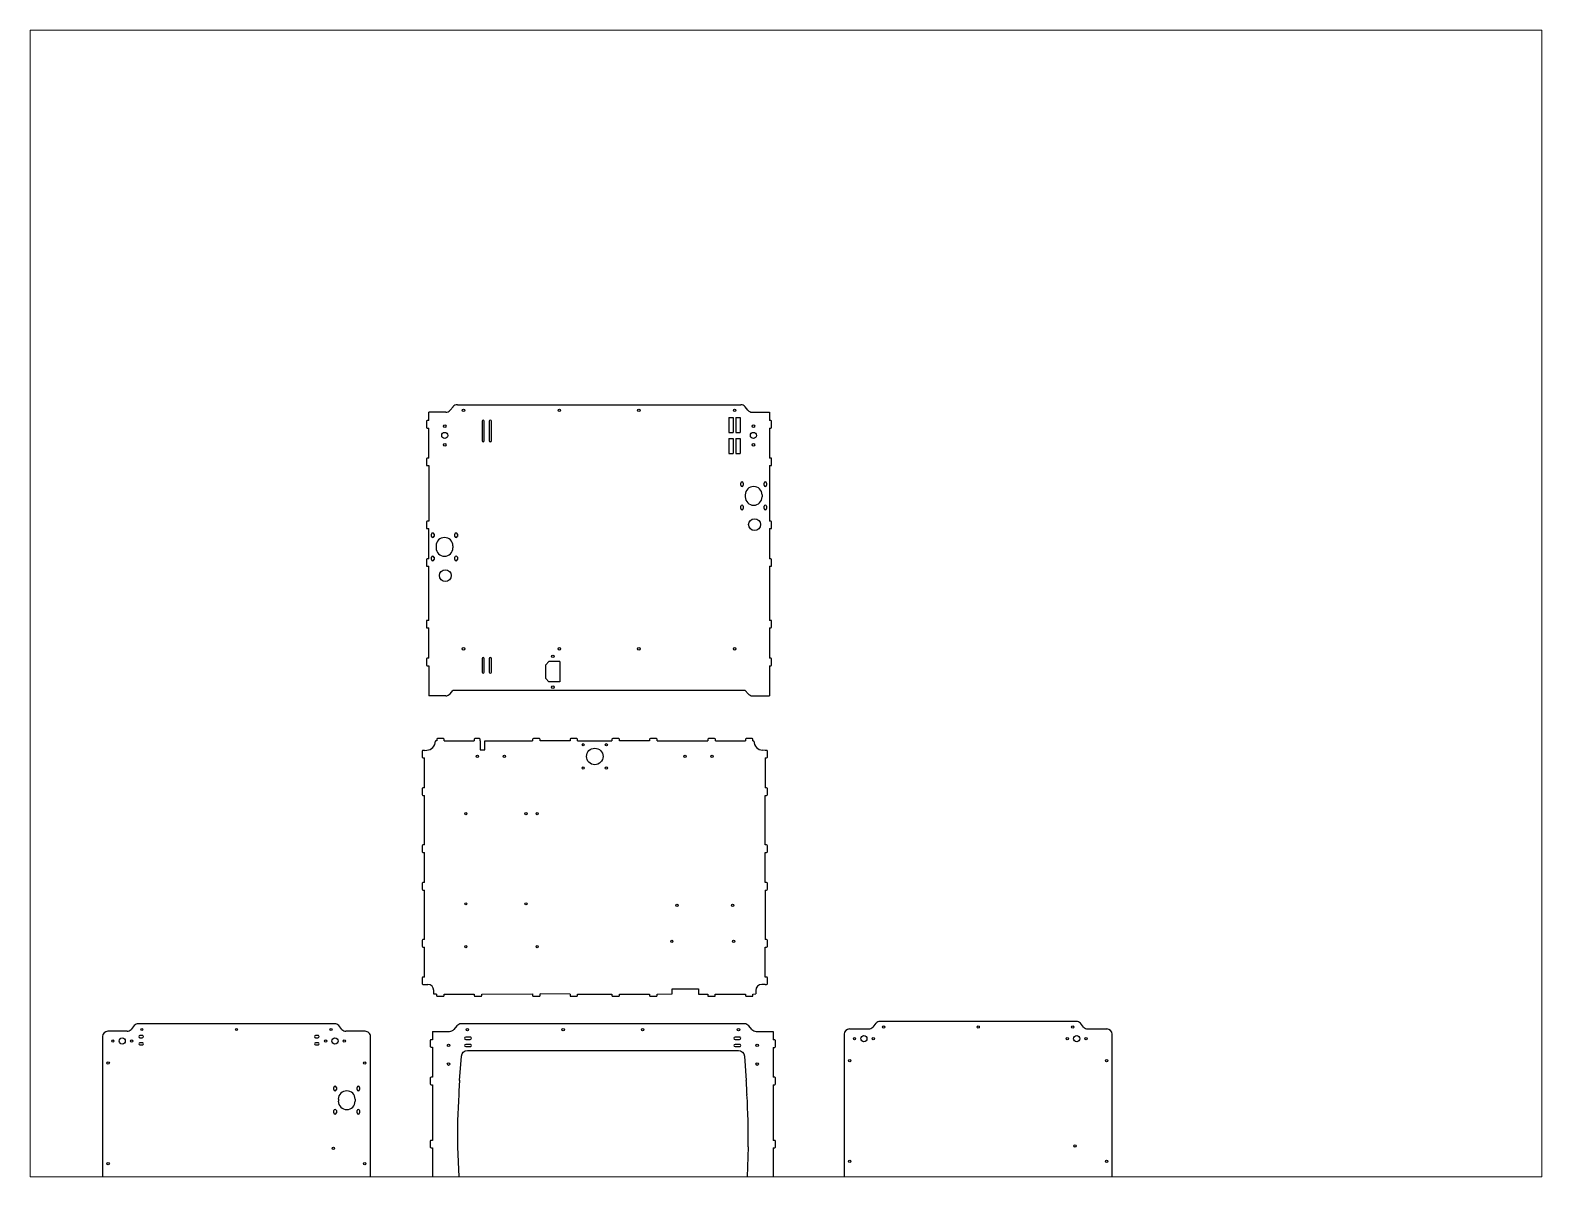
# Paper-space layout '布局2' of a CAD drawing. Header units: millimetres. Extents: x 26 to 231, y 20 to 176.
# The model-space entities are those that its viewports show. They can reach past a viewport. Long polylines and large blocks are cut down to what shows.
import ezdxf

# ---------------------------------------------------------------- set-up
doc = ezdxf.new("R2010")
doc.units = ezdxf.units.MM
doc.layers.add('CUTS', color=1, linetype='Continuous')

msp = doc.modelspace()

# ---------------------------------------------------------------- linework, layer by layer
at = {"color": 1}
for p, q in [((2516.6, 1902.4), (2516.6, 1913.5)), ((2539.3, 1913.5), (2516.6, 1913.5)), ((2554.8, 1923.5), (2932.5, 1923.5)), ((2947.6, 1913.6), (2970.6, 1913.6)), ((2970.6, 1913.6), (2970.6, 1902.4)), ((2516.6, 1852.3), (2516.6, 1892.4)), ((2970.6, 1892.4), (2970.6, 1852.4)), ((2516.6, 1842.3), (2516.6, 1768.3)), ((2970.6, 1842.4), (2970.6, 1768.3)), ((2938.5, 1803.3), (2938.5, 1800.8)), ((2960.8, 1803.3), (2960.8, 1800.8)), ((2516.6, 1718), (2516.6, 1758.3)), ((2970.6, 1758.3), (2970.6, 1718)), ((2526.5, 1735.3), (2526.5, 1732.8)), ((2548.8, 1735.3), (2548.8, 1732.8)), ((2516.6, 1636), (2516.6, 1708.1)), ((2970.6, 1708.1), (2970.6, 1636.1)), ((2516.6, 1585.6), (2516.6, 1626)), ((2970.6, 1626.1), (2970.6, 1585.6)), ((2516.6, 1575.6), (2516.6, 1535.5)), ((2970.6, 1575.6), (2970.6, 1535.5)), ((2539.3, 1535.5), (2516.6, 1535.5)), ((2938.4, 1542.8), (2548.7, 1542.8)), ((2948, 1535.5), (2970.6, 1535.5)), ((2704.9, 1475.6), (2665.1, 1475.5)), ((2811, 1475.6), (2770.8, 1475.6)), ((2510.9, 1150.8), (2515.4, 1150.8)), ((2704.9, 1138), (2665, 1138.1)), ((2554.1, 1095.5), (2550.2, 1091)), ((3077.2, 1091.5), (3102.9, 1091.5)), ((3379.7, 1101.5), (3117.8, 1101.5)), ((3394.6, 1091.5), (3420.3, 1091.5)), ((2521.7, 1017.2), (2521.7, 943)), ((2396.3, 997.8), (2396.3, 995.3)), ((2418.6, 997.8), (2418.6, 995.3)), ((2521.7, 933), (2521.7, 892.7)), ((2975.7, 933), (2975.7, 892.7))]:
    msp.add_line(p, q, dxfattribs=at)
for centre in [(2538, 1882.5), (2949.3, 1882.5), (2108.2, 1075.4), (2391.7, 1075.4), (3096.5, 1078.5), (3380, 1078.5)]:
    msp.add_circle(centre, 4.1, dxfattribs=at)
for centre, radius, start, end in [((2515.4, 1142.8), 8, 0, 90), ((2131.9, 1081.3), 1.5, 90.102, 269.898), ((2131.9, 1071.7), 1.5, 90.102, 269.898), ((2134.9, 1081.3), 1.5, 269.8917, 90.1083), ((2134.9, 1071.7), 1.5, 269.8917, 90.1083), ((2366, 1081.3), 1.5, 90.102, 269.898), ((2366, 1071.7), 1.5, 90.102, 269.898), ((2369, 1081.3), 1.5, 269.8917, 90.1083), ((2369, 1071.7), 1.5, 269.8917, 90.1083), ((2566, 1079.1), 1.5, 90.102, 269.898), ((2566, 1069.5), 1.5, 90.102, 269.898), ((2572, 1079.1), 1.5, 269.8917, 90.1083), ((2572, 1069.5), 1.5, 269.8917, 90.1083), ((2924.9, 1079.1), 1.5, 90.102, 269.898), ((2924.9, 1069.5), 1.5, 90.102, 269.898), ((2930.9, 1079.1), 1.5, 269.8917, 90.1083), ((2930.9, 1069.5), 1.5, 269.8917, 90.1083)]:
    msp.add_arc(centre, radius, start, end, dxfattribs=at)
at = {"layer": 'CUTS', "color": 1}
for p, q in [((2513.6, 1901.4), (2513.6, 1893.4)), ((2516.6, 1902.4), (2514.6, 1902.4)), ((2916.7, 1906.4), (2922.3, 1906.4)), ((2916.7, 1906.4), (2916.7, 1886.4)), ((2922.3, 1906.4), (2922.3, 1886.4)), ((2925.9, 1906.4), (2931.5, 1906.4)), ((2925.9, 1906.4), (2925.9, 1886.4)), ((2931.5, 1906.4), (2931.5, 1886.4)), ((2972.6, 1902.4), (2970.6, 1902.4)), ((2973.6, 1893.4), (2973.6, 1901.4)), ((2514.6, 1892.4), (2516.6, 1892.4)), ((2916.7, 1886.4), (2922.3, 1886.4)), ((2916.7, 1878.6), (2922.3, 1878.6)), ((2916.7, 1878.6), (2916.7, 1858.6)), ((2922.3, 1878.6), (2922.3, 1858.6)), ((2925.9, 1886.4), (2931.5, 1886.4)), ((2925.9, 1878.6), (2925.9, 1858.6)), ((2925.9, 1878.6), (2931.5, 1878.6)), ((2931.5, 1878.6), (2931.5, 1858.6)), ((2970.6, 1892.4), (2972.6, 1892.4)), ((2916.7, 1858.6), (2922.3, 1858.6)), ((2925.9, 1858.6), (2931.5, 1858.6)), ((2513.6, 1851.3), (2513.6, 1843.3)), ((2516.6, 1852.3), (2514.6, 1852.3)), ((2514.6, 1842.3), (2516.6, 1842.3)), ((2972.6, 1852.4), (2970.6, 1852.4)), ((2970.6, 1842.4), (2972.6, 1842.4)), ((2973.6, 1843.4), (2973.6, 1851.4)), ((2513.6, 1767.3), (2513.6, 1759.3)), ((2516.6, 1768.3), (2514.6, 1768.3)), ((2514.6, 1758.3), (2516.6, 1758.3)), ((2972.6, 1768.3), (2970.6, 1768.3)), ((2970.6, 1758.3), (2972.6, 1758.3)), ((2973.6, 1759.3), (2973.6, 1767.3)), ((2513.6, 1717), (2513.6, 1709.1)), ((2516.6, 1718), (2514.6, 1718)), ((2972.6, 1718), (2970.6, 1718)), ((2973.6, 1709.1), (2973.6, 1717)), ((2514.6, 1708.1), (2516.6, 1708.1)), ((2970.6, 1708.1), (2972.6, 1708.1)), ((2513.6, 1635), (2513.6, 1627)), ((2516.6, 1636), (2514.6, 1636)), ((2972.6, 1636.1), (2970.6, 1636.1)), ((2973.6, 1627.1), (2973.6, 1635.1)), ((2514.6, 1626), (2516.6, 1626)), ((2970.6, 1626.1), (2972.6, 1626.1)), ((2513.6, 1584.6), (2513.6, 1576.6)), ((2516.6, 1585.6), (2514.6, 1585.6)), ((2514.6, 1575.6), (2516.6, 1575.6)), ((2676.5, 1581.1), (2672.5, 1576.6)), ((2672.5, 1558.6), (2672.5, 1576.6)), ((2691.5, 1581.1), (2676.5, 1581.1)), ((2691.5, 1581.1), (2691.5, 1554.1)), ((2972.6, 1585.6), (2970.6, 1585.6)), ((2970.6, 1575.6), (2972.6, 1575.6)), ((2973.6, 1576.6), (2973.6, 1584.6)), ((2676.5, 1554.1), (2672.5, 1558.6)), ((2691.5, 1554.1), (2676.5, 1554.1)), ((2527.3, 1475.6), (2525.6, 1475.6)), ((2525.6, 1475.6), (2525.6, 1475.1)), ((2527.3, 1477.6), (2527.3, 1475.6)), ((2536.3, 1478.6), (2528.3, 1478.6)), ((2537.3, 1475.6), (2537.3, 1477.6)), ((2537.3, 1475.6), (2577.3, 1475.6)), ((2577.3, 1477.6), (2577.3, 1475.6)), ((2584.2, 1478.6), (2578.3, 1478.6)), ((2585.1, 1475.6), (2585.1, 1477.6)), ((2585.1, 1475.6), (2585.1, 1463.5)), ((2591.4, 1463.5), (2591.4, 1475.6)), ((2591.4, 1475.6), (2655.1, 1475.5)), ((2655.1, 1477.5), (2655.1, 1475.5)), ((2664.1, 1478.5), (2656.1, 1478.5)), ((2665.1, 1475.5), (2665.1, 1477.5)), ((2704.9, 1477.6), (2704.9, 1475.6)), ((2713.9, 1478.6), (2705.9, 1478.6)), ((2714.9, 1475.6), (2714.9, 1477.6)), ((2714.9, 1475.6), (2760.8, 1475.6)), ((2760.8, 1477.6), (2760.8, 1475.6)), ((2769.8, 1478.6), (2761.8, 1478.6)), ((2770.8, 1475.6), (2770.8, 1477.6)), ((2811, 1477.6), (2811, 1475.6)), ((2820, 1478.6), (2812, 1478.6)), ((2821, 1475.6), (2821, 1477.6)), ((2821, 1475.6), (2888.6, 1475.6)), ((2888.6, 1477.6), (2888.6, 1475.6)), ((2897.6, 1478.6), (2889.6, 1478.6)), ((2898.6, 1475.6), (2898.6, 1477.6)), ((2898.6, 1475.6), (2938.7, 1475.6)), ((2938.7, 1477.6), (2938.7, 1475.6)), ((2947.6, 1478.6), (2939.7, 1478.6)), ((2948.6, 1475.6), (2948.6, 1477.6)), ((2948.6, 1475.6), (2950, 1475.6)), ((2950, 1475.1), (2950, 1475.6)), ((2507.9, 1461.8), (2507.9, 1453.8)), ((2510.9, 1462.8), (2508.9, 1462.8)), ((2508.9, 1452.8), (2510.9, 1452.8)), ((2510.9, 1462.8), (2514.1, 1463.1)), ((2510.9, 1412.8), (2510.9, 1452.8)), ((2585.1, 1463.5), (2591.4, 1463.5)), ((2964.9, 1462.8), (2961.5, 1463.1)), ((2966.9, 1462.8), (2964.9, 1462.8)), ((2964.9, 1452.8), (2966.9, 1452.8)), ((2964.9, 1452.8), (2964.9, 1412.8)), ((2967.9, 1453.8), (2967.9, 1461.8)), ((2507.9, 1411.8), (2507.9, 1403.8)), ((2510.9, 1412.8), (2508.9, 1412.8)), ((2966.9, 1412.8), (2964.9, 1412.8)), ((2967.9, 1403.8), (2967.9, 1411.8)), ((2508.9, 1402.8), (2510.9, 1402.8)), ((2510.9, 1336.7), (2510.9, 1402.8)), ((2964.9, 1402.8), (2966.9, 1402.8)), ((2964.9, 1336.7), (2964.9, 1402.8)), ((2507.9, 1335.7), (2507.9, 1327.7)), ((2510.9, 1336.7), (2508.9, 1336.7)), ((2966.9, 1336.7), (2964.9, 1336.7)), ((2967.9, 1327.7), (2967.9, 1335.7)), ((2508.9, 1326.7), (2510.9, 1326.7)), ((2510.9, 1286.7), (2510.9, 1326.7)), ((2964.9, 1326.7), (2966.9, 1326.7)), ((2964.9, 1286.7), (2964.9, 1326.7)), ((2507.9, 1285.7), (2507.9, 1277.7)), ((2510.9, 1286.7), (2508.9, 1286.7)), ((2508.9, 1276.7), (2510.9, 1276.7)), ((2510.9, 1210.6), (2510.9, 1276.7)), ((2966.9, 1286.7), (2964.9, 1286.7)), ((2964.9, 1276.7), (2966.9, 1276.7)), ((2964.9, 1276.7), (2964.9, 1210.6)), ((2967.9, 1277.7), (2967.9, 1285.7)), ((2507.9, 1209.6), (2507.9, 1201.7)), ((2510.9, 1210.6), (2508.9, 1210.6)), ((2966.9, 1210.6), (2964.9, 1210.6)), ((2967.9, 1201.6), (2967.9, 1209.6)), ((2508.9, 1200.7), (2510.9, 1200.7)), ((2510.9, 1160.7), (2510.9, 1200.7)), ((2964.9, 1200.6), (2966.9, 1200.6)), ((2964.9, 1160.7), (2964.9, 1200.6)), ((2507.9, 1159.7), (2507.9, 1151.8)), ((2510.9, 1160.7), (2508.9, 1160.7)), ((2508.9, 1150.8), (2510.9, 1150.8)), ((2964.9, 1150.8), (2960.3, 1150.8)), ((2966.9, 1160.7), (2964.9, 1160.7)), ((2964.9, 1150.8), (2966.9, 1150.8)), ((2967.9, 1151.8), (2967.9, 1159.7)), ((2523.4, 1138), (2523.4, 1142.8)), ((2527.2, 1138), (2523.4, 1138)), ((2527.2, 1138), (2527.2, 1136)), ((2528.2, 1135), (2536.2, 1135)), ((2537.2, 1136), (2537.2, 1138)), ((2537.2, 1138), (2577.3, 1138)), ((2577.3, 1138), (2577.3, 1136)), ((2578.3, 1135), (2586.3, 1135)), ((2587.3, 1138), (2655.1, 1138.1)), ((2587.3, 1136), (2587.3, 1138)), ((2655.1, 1138.1), (2655.1, 1136.1)), ((2656.1, 1135.1), (2664, 1135.1)), ((2665, 1136.1), (2665, 1138.1)), ((2704.9, 1138), (2704.9, 1136)), ((2705.9, 1135), (2713.9, 1135)), ((2714.9, 1136), (2714.9, 1138)), ((2714.9, 1138), (2760.8, 1138)), ((2760.8, 1138), (2760.8, 1136)), ((2761.8, 1135), (2769.7, 1135)), ((2770.7, 1136), (2770.7, 1138)), ((2770.7, 1138), (2811, 1138)), ((2811, 1138), (2811, 1136)), ((2812, 1135), (2820, 1135)), ((2821, 1138), (2840.9, 1138.1)), ((2821, 1136), (2821, 1138)), ((2840.9, 1138.1), (2840.9, 1145.1)), ((2840.9, 1145.1), (2875.9, 1145.1)), ((2875.9, 1145.1), (2875.9, 1138)), ((2875.9, 1138), (2888.4, 1138)), ((2888.4, 1138), (2888.4, 1136)), ((2889.4, 1135), (2897.4, 1135)), ((2898.4, 1136), (2898.4, 1138)), ((2898.4, 1138), (2938.7, 1138)), ((2938.7, 1138), (2938.7, 1136)), ((2939.7, 1135), (2947.6, 1135)), ((2948.6, 1138), (2952.3, 1138.1)), ((2948.6, 1136), (2948.6, 1138)), ((2952.3, 1142.8), (2952.3, 1138.1)), ((2114.7, 1088.4), (2089, 1088.4)), ((2124.2, 1095.9), (2120, 1090.9)), ((2391.4, 1098.4), (2129.6, 1098.4)), ((2401, 1090.9), (2396.8, 1095.9)), ((2432, 1088.4), (2406.3, 1088.4)), ((2521.7, 1088.2), (2544.4, 1088.2)), ((2521.7, 1088.2), (2521.7, 1077.1)), ((2952.9, 1088.2), (2975.7, 1088.2)), ((2975.7, 1088.2), (2975.7, 1077)), ((3112.5, 1099), (3108.3, 1094)), ((3389.2, 1094), (3385, 1099)), ((2082, 1081.4), (2082, 717.4)), ((2439, 717.4), (2439, 1081.4)), ((2518.7, 1076.1), (2518.7, 1068.2)), ((2521.7, 1077.1), (2519.7, 1077.1)), ((2977.7, 1077), (2975.7, 1077)), ((2978.7, 1068), (2978.7, 1076)), ((3070.2, 1084.5), (3070.2, 720.5)), ((3427.3, 720.5), (3427.3, 1084.5)), ((2519.7, 1067.2), (2521.7, 1067.2)), ((2521.7, 1067.2), (2521.7, 1027.2)), ((2975.7, 1067), (2977.7, 1067)), ((2975.7, 1067), (2975.7, 1027.2)), ((2521.7, 1027.2), (2519.7, 1027.2)), ((2977.7, 1027.2), (2975.7, 1027.2)), ((2518.7, 1026.2), (2518.7, 1018.2)), ((2519.7, 1017.2), (2521.7, 1017.2)), ((2975.7, 1017.2), (2977.7, 1017.2)), ((2975.7, 1017.2), (2975.7, 943)), ((2978.7, 1018.2), (2978.7, 1026.2)), ((2518.7, 942), (2518.7, 934)), ((2521.7, 943), (2519.7, 943)), ((2519.7, 933), (2521.7, 933)), ((2555, 934.4), (2559.4, 827.5)), ((2942.5, 934.4), (2939.9, 857.1)), ((2977.7, 943), (2975.7, 943)), ((2975.7, 933), (2977.7, 933)), ((2978.7, 934), (2978.7, 942)), ((2518.7, 891.7), (2518.7, 883.7)), ((2521.7, 892.7), (2519.7, 892.7)), ((2977.7, 892.7), (2975.7, 892.7)), ((2978.7, 883.8), (2978.7, 891.7))]:
    msp.add_line(p, q, dxfattribs=at)
for points in [[(2549, 1920.8), (2545.2, 1916.3)], [(2942, 1916.2), (2938.1, 1920.8)], [(2587.7, 1901.6), (2587.7, 1875.6)], [(2590.7, 1875.6), (2590.7, 1901.6), (2590.7, 1901.6)], [(2597.3, 1901.6), (2597.3, 1875.6)], [(2600.3, 1875.6), (2600.3, 1901.6), (2600.3, 1901.6)], [(2932.4, 1816.1), (2932.4, 1819.1)], [(2935.8, 1819.1), (2935.8, 1816.1), (2935.8, 1816.1)], [(2963.4, 1816.1), (2963.4, 1819.1)], [(2966.8, 1819.1), (2966.8, 1816.1), (2966.8, 1816.1)], [(2932.4, 1785.1), (2932.4, 1788.1)], [(2935.8, 1788.1), (2935.8, 1785.1), (2935.8, 1785.1)], [(2963.4, 1785.1), (2963.4, 1788.1)], [(2966.8, 1788.1), (2966.8, 1785.1), (2966.8, 1785.1)], [(2520.4, 1748), (2520.4, 1751.1)], [(2523.8, 1751.1), (2523.8, 1748), (2523.8, 1748)], [(2551.4, 1748), (2551.4, 1751.1)], [(2554.8, 1751.1), (2554.8, 1748), (2554.8, 1748)], [(2520.4, 1717), (2520.4, 1720.1)], [(2523.8, 1720.1), (2523.8, 1717), (2523.8, 1717)], [(2551.4, 1717), (2551.4, 1720.1)], [(2554.8, 1720.1), (2554.8, 1717), (2554.8, 1717)], [(2587.7, 1585), (2587.7, 1567)], [(2590.7, 1567), (2590.7, 1585), (2590.7, 1585)], [(2597.3, 1585), (2597.3, 1567)], [(2600.3, 1567), (2600.3, 1585), (2600.3, 1585)], [(2545.1, 1538.2), (2548.7, 1542.8)], [(2938.4, 1542.8), (2942.2, 1538.2)], [(2937.4, 1098.2), (2559.9, 1098.2)], [(2947.1, 1091), (2943.2, 1095.5)], [(2134.9, 1082.8), (2131.9, 1082.8)], [(2131.9, 1079.8), (2134.9, 1079.8), (2134.9, 1079.8)], [(2134.9, 1073.2), (2131.9, 1073.2)], [(2131.9, 1070.2), (2134.9, 1070.2), (2134.9, 1070.2)], [(2369, 1082.8), (2366, 1082.8)], [(2366, 1079.8), (2369, 1079.8), (2369, 1079.8)], [(2369, 1073.2), (2366, 1073.2)], [(2366, 1070.2), (2369, 1070.2), (2369, 1070.2)], [(2572, 1080.6), (2566, 1080.6)], [(2566, 1077.6), (2572, 1077.6), (2572, 1077.6)], [(2572, 1071), (2566, 1071)], [(2566, 1068), (2572, 1068), (2572, 1068)], [(2930.9, 1080.6), (2924.9, 1080.6)], [(2924.9, 1077.6), (2930.9, 1077.6), (2930.9, 1077.6)], [(2930.9, 1071), (2924.9, 1071)], [(2924.9, 1068), (2930.9, 1068), (2930.9, 1068)], [(2390.2, 1010.6), (2390.2, 1013.6)], [(2393.6, 1013.6), (2393.6, 1010.6), (2393.6, 1010.6)], [(2421.2, 1010.6), (2421.2, 1013.6)], [(2424.6, 1013.6), (2424.6, 1010.6), (2424.6, 1010.6)], [(2390.2, 979.6), (2390.2, 982.6)], [(2393.6, 982.6), (2393.6, 979.6), (2393.6, 979.6)], [(2421.2, 979.6), (2421.2, 982.6)], [(2424.6, 982.6), (2424.6, 979.6), (2424.6, 979.6)]]:
    msp.add_lwpolyline(points, dxfattribs=at)
msp.add_lwpolyline([(2557.8, 1023), (2560.2, 1055.4, -0.39218), (2568.2, 1062.8), (2929.3, 1062.8, -0.392174), (2937.3, 1055.4), (2939.7, 1022.7)], format="xyb", dxfattribs=at)
for centre, radius in [((2563, 1916), 1.7), ((2690.7, 1916), 1.7), ((2796.6, 1916), 1.7), ((2924.3, 1916), 1.7), ((2538, 1895), 1.7), ((2949.3, 1895), 1.7), ((2538, 1870), 1.7), ((2949.3, 1870), 1.7), ((2950.8, 1763.7), 7.89), ((2538.8, 1695.7), 7.89), ((2563, 1598.1), 1.7), ((2690.7, 1598.1), 1.7), ((2796.6, 1598.1), 1.7), ((2924.3, 1598.1), 1.7), ((2682, 1588.1), 1.7), ((2682, 1547.1), 1.7), ((2722.4, 1470.2), 1.5), ((2753.4, 1470.2), 1.5), ((2581.5, 1454.7), 1.5), ((2617.5, 1454.7), 1.5), ((2737.9, 1454.7), 11), ((2858.2, 1454.7), 1.5), ((2894.2, 1454.7), 1.5), ((2722.4, 1439.2), 1.5), ((2753.4, 1439.2), 1.5), ((2566.1, 1378.3), 1.5), ((2646.1, 1378.3), 1.5), ((2661.1, 1378.3), 1.5), ((2566.1, 1258.3), 1.5), ((2646.1, 1258.3), 1.5), ((2847.3, 1256.4), 1.5), ((2921.6, 1256.4), 1.5), ((2840.6, 1208.3), 1.5), ((2922.9, 1208.3), 1.5), ((2566.1, 1201.3), 1.5), ((2661.1, 1201.3), 1.5), ((2134.4, 1090.8), 1.5), ((2260.5, 1090.8), 1.5), ((2386.6, 1090.8), 1.5), ((2568.1, 1090.5), 1.7), ((2695.8, 1090.6), 1.7), ((2801.7, 1090.6), 1.7), ((2929.4, 1090.6), 1.7), ((3122.7, 1094), 1.5), ((3248.8, 1094), 1.5), ((3374.8, 1094), 1.5), ((2095.7, 1075.4), 1.5), ((2120.7, 1075.4), 1.5), ((2379.2, 1075.4), 1.5), ((2404.2, 1075.4), 1.5), ((2543.1, 1069.7), 1.7), ((2954.3, 1069.7), 1.7), ((3084, 1078.5), 1.5), ((3109, 1078.5), 1.5), ((3367.5, 1078.5), 1.5), ((3392.5, 1078.5), 1.5), ((2089.5, 1046.1), 1.6), ((2431.4, 1046.1), 1.5), ((3077.6, 1049.1), 1.5), ((3419.9, 1049.2), 1.5), ((2543.1, 1044.7), 1.7), ((2954.3, 1044.7), 1.7), ((2389.6, 932.5), 1.6), ((3377.8, 935.6), 1.6), ((2089.5, 911.9), 1.6), ((2431.4, 911.9), 1.5), ((3077.6, 915), 1.5), ((3419.9, 915), 1.5)]:
    msp.add_circle(centre, radius, dxfattribs=at)
for centre, radius, start, end in [((2539.3, 1921.1), 7.6, 270, 319.9369), ((2554.8, 1915.9), 7.6, 90, 139.83), ((2932.5, 1916.3), 7.26, 38.9225, 90), ((2947.6, 1920.8), 7.23, 218.8289, 270), ((2514.6, 1901.4), 1, 90, 180), ((2514.6, 1893.4), 1, 180, 270), ((2589.2, 1901.6), 1.5, 0, 180), ((2598.8, 1901.6), 1.5, 0, 180), ((2972.6, 1901.4), 1, 0, 90), ((2972.6, 1893.4), 1, 270, 0), ((2589.2, 1875.6), 1.5, 180, 0), ((2598.8, 1875.6), 1.5, 180, 0), ((2514.6, 1851.3), 1, 90, 180), ((2514.6, 1843.3), 1, 180, 270), ((2972.6, 1851.4), 1, 0, 90), ((2972.6, 1843.4), 1, 270, 0), ((2934.1, 1818.9), 1.71, 7.0364, 172.9636), ((2934.1, 1816.3), 1.71, 187.0364, 352.9636), ((2949.6, 1803.3), 11.2, 0.0083, 180.0083), ((2965.1, 1818.9), 1.71, 6.924, 173.076), ((2965.1, 1816.3), 1.71, 186.924, 353.076), ((2949.6, 1800.8), 11.2, 180, 0), ((2934.1, 1787.9), 1.71, 7.0364, 172.9636), ((2934.1, 1785.3), 1.71, 187.0364, 352.9636), ((2965.1, 1787.9), 1.71, 6.924, 173.076), ((2965.1, 1785.3), 1.71, 186.924, 353.076), ((2514.6, 1767.3), 1, 90, 180), ((2514.6, 1759.3), 1, 180, 270), ((2522.1, 1750.8), 1.71, 7.0364, 172.9636), ((2553.1, 1750.8), 1.71, 6.924, 173.076), ((2972.6, 1767.3), 1, 0, 90), ((2972.6, 1759.3), 1, 270, 0), ((2522.1, 1748.3), 1.71, 187.0364, 352.9636), ((2537.6, 1735.3), 11.2, 0.0083, 180.0083), ((2537.6, 1732.8), 11.2, 180, 0), ((2553.1, 1748.3), 1.71, 186.924, 353.076), ((2514.6, 1717), 1, 90, 180), ((2522.1, 1719.8), 1.71, 7.0364, 172.9636), ((2522.1, 1717.3), 1.71, 187.0364, 352.9636), ((2553.1, 1719.9), 1.71, 6.924, 173.076), ((2553.1, 1717.3), 1.71, 186.924, 353.076), ((2972.6, 1717), 1, 0, 90), ((2514.6, 1709.1), 1, 180, 270), ((2972.6, 1709.1), 1, 270, 0), ((2514.6, 1635), 1, 90, 180), ((2972.6, 1635.1), 1, 0, 90), ((2514.6, 1627), 1, 180, 270), ((2972.6, 1627.1), 1, 270, 0), ((2514.6, 1584.6), 1, 90, 180), ((2514.6, 1576.6), 1, 180, 270), ((2589.2, 1585), 1.5, 0.01, 180.01), ((2598.8, 1585), 1.5, 0, 180), ((2972.6, 1584.6), 1, 0, 90), ((2972.6, 1576.6), 1, 270, 0), ((2589.2, 1567), 1.5, 180, 0), ((2598.8, 1567), 1.5, 180, 180.0104), ((2598.8, 1567), 1.5, 180, 0), ((2539.3, 1543.1), 7.6, 270, 319.889), ((2948, 1543.1), 7.6, 220.1163, 270), ((2513.6, 1475.1), 12, 272.3517, 0), ((2528.3, 1477.6), 1, 90, 180), ((2536.3, 1477.6), 1, 0, 90), ((2578.3, 1477.6), 1, 90, 180), ((2584.1, 1477.6), 1, 360, 80.6872), ((2656.1, 1477.5), 1, 90, 180), ((2664.1, 1477.5), 1, 0, 90), ((2705.9, 1477.6), 1, 90, 180), ((2713.9, 1477.6), 1, 0, 90), ((2761.8, 1477.6), 1, 90, 180), ((2769.8, 1477.6), 1, 0, 90), ((2812, 1477.6), 1, 90, 180), ((2820, 1477.6), 1, 0, 90), ((2889.6, 1477.6), 1, 90, 180), ((2897.6, 1477.6), 1, 0, 90), ((2939.7, 1477.6), 1, 90, 180), ((2947.6, 1477.6), 1, 0, 90), ((2962, 1475.1), 12, 180, 267.6476), ((2508.9, 1461.8), 1, 90, 180), ((2508.9, 1453.8), 1, 180, 270), ((2966.9, 1461.8), 1, 0, 90), ((2966.9, 1453.8), 1, 270, 0), ((2508.9, 1411.8), 1, 90, 180), ((2966.9, 1411.8), 1, 0, 90), ((2508.9, 1403.8), 1, 180, 270), ((2966.9, 1403.8), 1, 270, 0), ((2508.9, 1335.7), 1, 90, 180), ((2966.9, 1335.7), 1, 0, 90), ((2508.9, 1327.7), 1, 180, 270), ((2966.9, 1327.7), 1, 270, 0), ((2508.9, 1285.7), 1, 90, 180), ((2508.9, 1277.7), 1, 180, 270), ((2966.9, 1285.7), 1, 0, 90), ((2966.9, 1277.7), 1, 270, 0), ((2508.9, 1209.6), 1, 90, 180), ((2966.9, 1209.6), 1, 0, 90), ((2508.9, 1201.7), 1, 180, 270), ((2966.9, 1201.6), 1, 270, 0), ((2508.9, 1159.7), 1, 90, 180), ((2508.9, 1151.8), 1, 180, 270), ((2960.3, 1142.8), 8, 90, 180), ((2966.9, 1159.7), 1, 0, 90), ((2966.9, 1151.8), 1, 270, 0), ((2528.2, 1136), 1, 180, 270), ((2536.2, 1136), 1, 270, 0), ((2578.3, 1136), 1, 180, 270), ((2586.3, 1136), 1, 270, 0), ((2656.1, 1136.1), 1, 180, 270), ((2664, 1136.1), 1, 270, 0), ((2705.9, 1136), 1, 180, 270), ((2713.9, 1136), 1, 270, 0), ((2761.8, 1136), 1, 180, 270), ((2769.7, 1136), 1, 270, 0), ((2812, 1136), 1, 180, 270), ((2820, 1136), 1, 270, 0), ((2889.4, 1136), 1, 180, 270), ((2897.4, 1136), 1, 270, 0), ((2939.7, 1136), 1, 180, 270), ((2947.6, 1136), 1, 270, 0), ((2089, 1081.4), 7, 90, 180), ((2114.7, 1095.4), 7, 270, 320.0174), ((2129.6, 1091.4), 7, 90, 140.0174), ((2391.4, 1091.4), 7, 39.9877, 90), ((2406.3, 1095.4), 7, 219.9877, 270), ((2432, 1081.4), 7, 359.9994, 90), ((2543, 1099), 10.9, 277.79, 312.0936), ((2559.6, 1091.4), 6.89, 87.2072, 142.6761), ((2937.8, 1091.6), 6.63, 36.1334, 93.9534), ((2953.3, 1096.7), 8.5, 222.9011, 267.2126), ((3077.2, 1084.5), 7, 90, 180), ((3102.9, 1098.5), 7, 270, 320.0174), ((3117.8, 1094.5), 7, 90, 140.0174), ((3379.7, 1094.5), 7, 39.9877, 90), ((3379.7, 1094.5), 7, 39.9877, 90), ((3394.6, 1098.5), 7, 219.9877, 270), ((3420.3, 1084.5), 7, 0, 90), ((2519.7, 1076.1), 1, 90, 180), ((2519.7, 1068.2), 1, 180, 270), ((2977.7, 1076), 1, 0, 90), ((2977.7, 1068), 1, 270, 0), ((2519.7, 1026.2), 1, 90, 180), ((2977.7, 1026.2), 1, 0, 90), ((2391.9, 1013.4), 1.71, 7.0364, 172.9636), ((2391.9, 1010.8), 1.71, 187.0364, 352.9636), ((2407.4, 997.8), 11.2, 0.0083, 180.0083), ((2422.9, 1013.4), 1.71, 6.924, 173.076), ((2422.9, 1010.8), 1.71, 186.924, 353.076), ((2519.7, 1018.2), 1, 180, 270), ((2694.9, 1002.7), 138.2, 175.4944, 179.4159), ((2678.2, 1010.2), 121.1, 173.8933, 178.3694), ((2681.3, 1001.3), 259.3, 2.6958, 4.7513), ((2588.2, 994), 352.7, 1.6452, 3.1574), ((2977.7, 1018.2), 1, 270, 0), ((2407.4, 995.3), 11.2, 180, 0), ((3425.7, 947.7), 870.9, 176.2835, 180.8745), ((1876.1, 942.8), 1066.4, 359.5491, 3.2981), ((2391.9, 982.4), 1.71, 7.0364, 172.9636), ((2391.9, 979.8), 1.71, 187.0364, 352.9636), ((2422.9, 982.4), 1.71, 6.924, 173.076), ((2422.9, 979.8), 1.71, 186.924, 353.076), ((2519.7, 942), 1, 90, 180), ((2519.7, 934), 1, 180, 270), ((2977.7, 942), 1, 0, 90), ((2977.7, 934), 1, 270, 0), ((2519.7, 891.7), 1, 90, 180), ((2977.7, 891.7), 1, 0, 90)]:
    msp.add_arc(centre, radius, start, end, dxfattribs=at)
at = {"layer": 'CUTS', "color": 1, "lineweight": 25}
for points in [[(2722.4, 1471.7), (2721.5, 1471.7), (2720.9, 1471.1), (2720.9, 1470.2)], [(2753.4, 1471.7), (2752.5, 1471.7), (2751.9, 1471.1), (2751.9, 1470.2)]]:
    msp.add_open_spline(points, degree=3, dxfattribs=at)

psp = doc.layouts.new('布局2')

# ---------------------------------------------------------------- viewports
at = {"layer": '0'}
psp.add_viewport(center=(128.5, 97.5), size=(205.6, 156), view_center_point=(2992.7, 1658.56), view_height=1528.152, dxfattribs=at)

doc.saveas('drawing.dxf')
